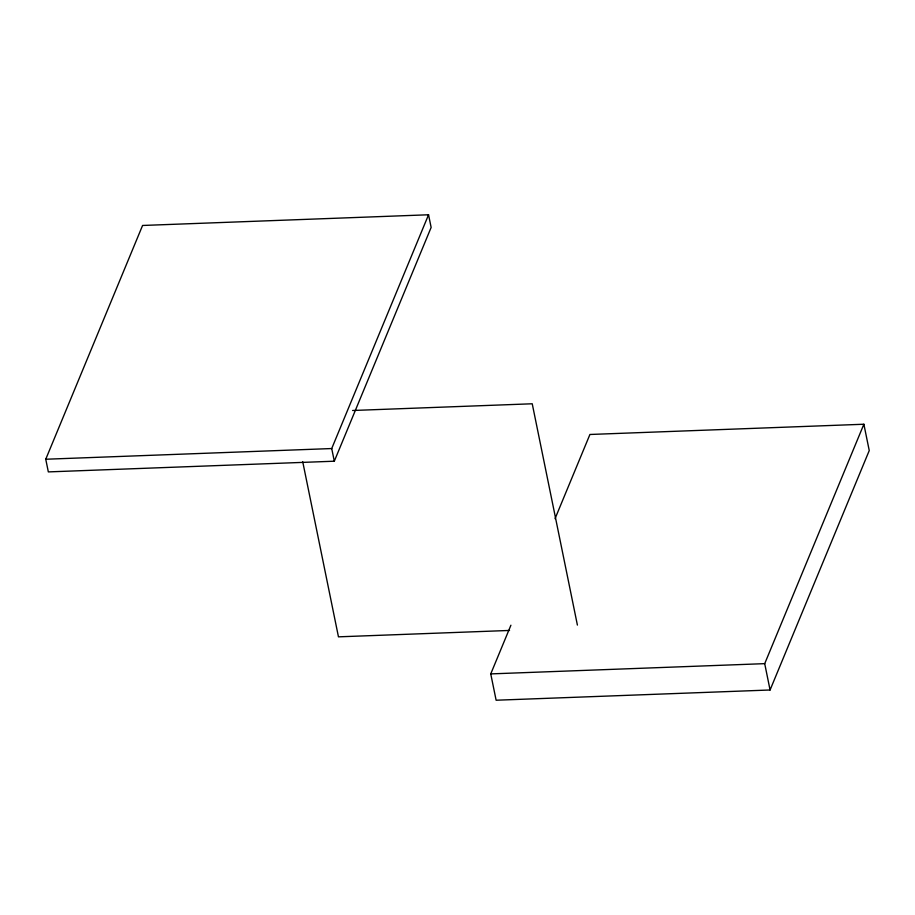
<?xml version="1.0" encoding="UTF-8"?>
<svg xmlns="http://www.w3.org/2000/svg" width="915" height="915" viewBox="0 0 915 915"><rect width="100%" height="100%" fill="white"/><g stroke="black" fill="none" stroke-linecap="round" stroke-linejoin="round"><path stroke-width="1.37" d="M45.75 459.238L142.58 225.467L428.552 214.773L431.137 227.435L334.307 461.206L48.335 471.9L45.75 459.238L331.722 448.544L428.552 214.773M555.05 518.668L589.923 434.476L863.874 424.24L869.25 450.569L770.075 689.99L496.124 700.227L490.749 673.898L510.913 625.22M770.075 689.99L764.711 663.649L863.874 424.24M352.607 410.492L532.233 403.778L577.399 625.082M509.541 630.446L338.459 636.84L302.728 461.755M490.749 673.898L764.711 663.649M331.722 448.544L334.307 461.206"/></g></svg>
